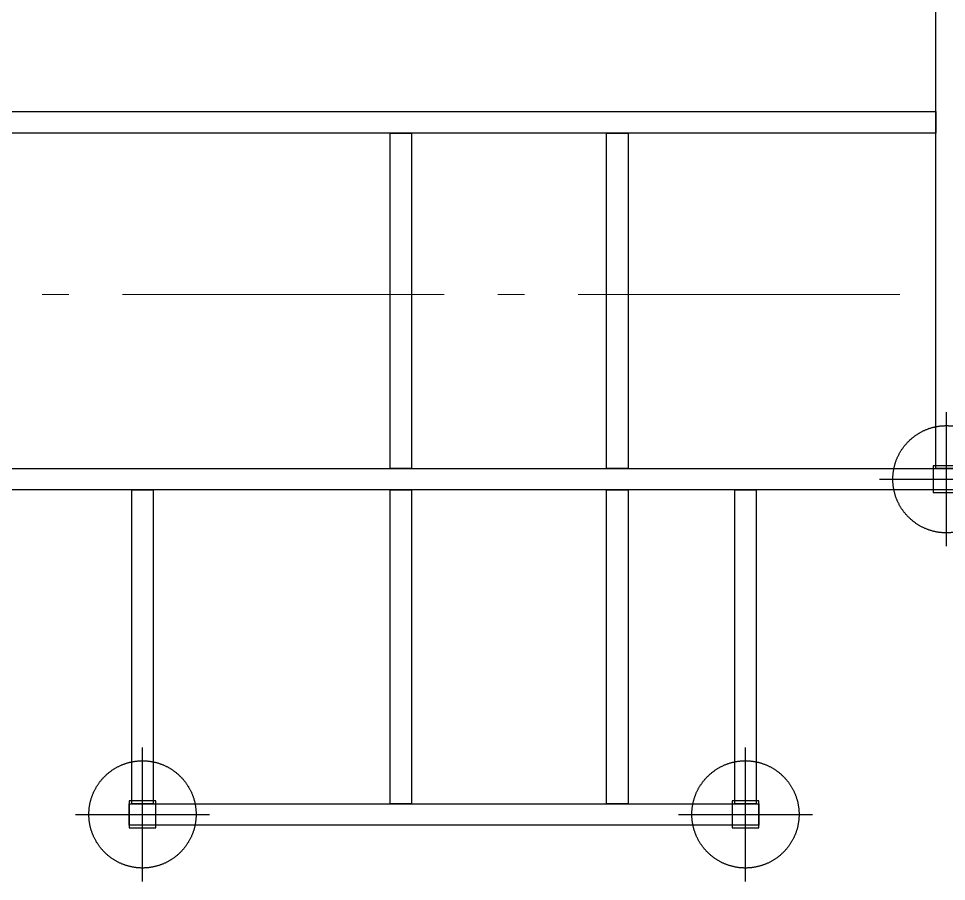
# Model space of a CAD drawing. Header units: millimetres. Extents: x -187347 to 135007, y -6415 to 292048.
# Drawn here: x -56079 to -52617, y 83866 to 87084 of the extents above; entities that cross this region are included whole.
import ezdxf

# ---------------------------------------------------------------- set-up
doc = ezdxf.new("R2010")
doc.units = ezdxf.units.MM
doc.header["$LTSCALE"] = 100
doc.linetypes.add('HIDDEN', pattern=[9.525, 6.35, -3.175])
doc.linetypes.add('Z_LINE-CNTR', pattern=[17, 12, -2, 1, -2])
doc.layers.get('0').update_dxf_attribs({"lineweight": 18})
doc.layers.add('S-GRID', color=7, linetype='Continuous', lineweight=5)
doc.layers.add('STEEL', color=5, linetype='Continuous')

# ---------------------------------------------------------------- blocks, each defined once
blk = doc.blocks.new('chilling_column100')
at = {"color": 4, "linetype": 'HIDDEN', "ltscale": 20}
for p, q in [((0, -250), (0, 250)), ((-250, 0), (250, 0))]:
    blk.add_line(p, q, dxfattribs=at)
at = {"color": 1, "linetype": 'Continuous', "ltscale": 20}
for p, q in [((50, 50), (-50, 50)), ((-50, 50), (-50, -50)), ((50, -50), (50, 50)), ((-50, -50), (50, -50))]:
    blk.add_line(p, q, dxfattribs=at)
at = {"color": 4, "linetype": 'HIDDEN', "ltscale": 20}
blk.add_circle((0, 0), 200, dxfattribs=at)
blk = doc.blocks.new('steel weighing')
at = {"layer": 'STEEL', "color": 7, "linetype": 'ByBlock', "ltscale": 20, "elevation": 1.7}
for points in [[(865051.8, 776271.5), (865131.8, 776271.5), (865131.8, 771851.5), (865051.8, 771851.5)], [(859881.8, 773182.8), (865051.8, 773182.8), (865051.8, 773102.8), (859881.8, 773102.8)], [(848791.8, 771851.5), (876631.8, 771851.5), (876631.8, 771771.5), (848791.8, 771771.5)]]:
    blk.add_lwpolyline(points, close=True, dxfattribs=at)
at = {"layer": 'STEEL', "color": 1, "linetype": 'ByBlock', "ltscale": 20, "elevation": 1.7}
for points in [[(863015.7, 773102.8), (863095.7, 773102.8), (863095.7, 771851.5), (863015.7, 771851.5)], [(863823.7, 773102.8), (863903.7, 773102.8), (863903.7, 771851.5), (863823.7, 771851.5)], [(863015.7, 771771.5), (863095.7, 771771.5), (863095.7, 770601.5), (863015.7, 770601.5)], [(863823.7, 771771.5), (863903.7, 771771.5), (863903.7, 770601.5), (863823.7, 770601.5)]]:
    blk.add_lwpolyline(points, close=True, dxfattribs=at)
at = {"layer": 'STEEL', "color": 7, "linetype": 'ByBlock', "ltscale": 20}
for points in [[(862051.8, 771771.5), (862131.8, 771771.5), (862131.8, 770601.5), (862051.8, 770601.5)], [(864301.8, 771771.5), (864381.8, 771771.5), (864381.8, 770601.5), (864301.8, 770601.5)], [(862041.8, 770601.5), (864391.8, 770601.5), (864391.8, 770521.5), (862041.8, 770521.5)]]:
    blk.add_lwpolyline(points, close=True, dxfattribs=at)
for p in [(865091.8, 771811.5), (862091.8, 770561.5), (864341.8, 770561.5)]:
    blk.add_blockref('chilling_column100', p, dxfattribs=at)

msp = doc.modelspace()

# ---------------------------------------------------------------- linework, layer by layer
at = {"layer": 'S-GRID', "color": 152, "linetype": 'Z_LINE-CNTR'}
msp.add_line((-89691.4, 86055), (-18064, 86055), dxfattribs=at)

# ---------------------------------------------------------------- block references
at = {"layer": 'STEEL', "color": 6, "linetype": 'ByBlock'}
msp.add_blockref('steel weighing', (-917708.7, -686445.9, -1.7), dxfattribs=at)

doc.saveas('drawing.dxf')
